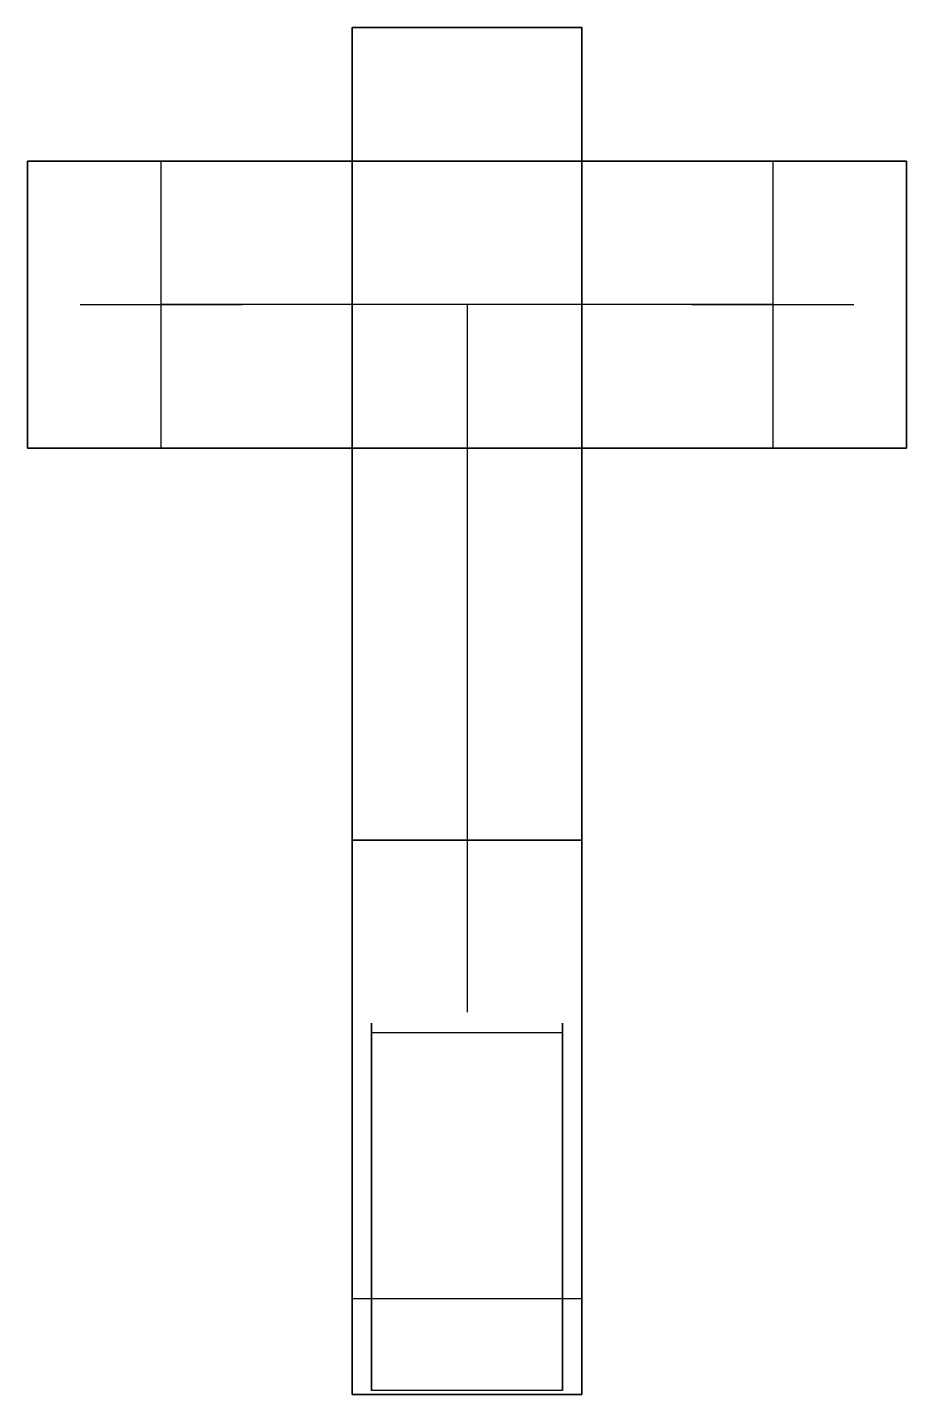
# Model space of a CAD drawing. Extents: x -23 to 23, y -57 to 14.5.
import ezdxf

# ---------------------------------------------------------------- set-up
doc = ezdxf.new("R2010")
doc.units = 0
doc.layers.get('0').update_dxf_attribs({"linetype": 'CONTINUOUS'})
doc.layers.add('CONTORNO', color=1, linetype='CONTINUOUS')
doc.layers.add('CORPO', color=253, linetype='CONTINUOUS')

msp = doc.modelspace()

# ---------------------------------------------------------------- linework, layer by layer
at = {"extrusion": (-1, 0, 6.12303e-17)}
for p, q in [((-20.24, 0, -2), (-11.76, 0, -2)), ((-16, 0), (-16, 0, -2)), ((0, 0), (0, -37)), ((11.76, 0, -2), (20.24, 0, -2)), ((16, 0), (16, 0, -2))]:
    msp.add_line(p, q, dxfattribs=at)
at = {"extrusion": (-6.12303e-17, 0, -1)}
msp.add_line((16, 0), (-16, 0), dxfattribs=at)
at = {"layer": 'CONTORNO', "linetype": 'BYBLOCK'}
msp.add_lwpolyline([(16, 7.5), (16, -7.5), (-16, -7.5), (-16, 7.5), (16, 7.5)], dxfattribs=at)
at = {"layer": 'CORPO'}
for points in [[(6, 14.5), (6, 14.5), (6, 14.5), (-6, 14.5)], [(6, 14.5, -15), (6, 14.5), (-6, 14.5), (-6, 14.5, -15)], [(6, 14.5), (6, 14.5), (6, 14.5), (-6, 14.5)], [(-6, 14.5, -15), (-6, 14.5), (-6, -20), (-6, -20, -15)], [(-6, -20, -15), (-6, -20, -15), (-6, 14.5, -15)], [(-6, -28, -15), (6, -28, -15), (6, 14.5, -15), (-6, 14.5, -15)], [(6, -20, -15), (6, -20), (6, 14.5), (6, 14.5, -15)], [(6, -20), (6, -20), (6, 14.5)], [(-23, -7.5, -2), (-23, -7.5), (-23, 7.5), (-23, 7.5, -2)], [(-23, -7.5), (-23, -7.5), (-23, 7.5)], [(-23, 7.5, -2), (-23, 7.5), (23, 7.5), (23, 7.5, -2)], [(-23, 7.5), (-23, 7.5), (-23, 7.5), (23, 7.5)], [(23, -7.5, -2), (-23, -7.5, -2), (-23, 7.5, -2), (23, 7.5, -2)], [(23, 7.5, -2), (23, 7.5), (23, -7.5), (23, -7.5, -2)], [(23, -7.5, -2), (23, -7.5, -2), (23, 7.5, -2)], [(23, -7.5), (-23, -7.5), (-23, -7.5, -2), (23, -7.5, -2)], [(23, -7.5, -2), (23, -7.5), (23, -7.5, -2)], [(-6, -20, -6.5), (-6, -20), (-6, -20, -6.5)], [(-6, -20, -15), (-6, -28, -15), (-6, -29.34, -6.894), (-6, -20)], [(6, -20, -15), (6, -28, -15), (6, -29.34, -6.894), (6, -20)], [(-6, -28, -15), (-6, -29.34, -6.894), (-6, -44.218, -6.894), (-6, -51.975, -15)], [(-6, -28, -15), (-6, -51.975, -15), (6, -51.975, -15), (6, -28, -15)], [(6, -44.218, -6.894), (6, -51.975, -15), (6, -28, -15), (6, -29.34, -6.894)], [(-5, -56.791, 6.26), (-5, -55.291, 3.88), (-5, -37.57, 11.22), (-5, -38.07, 11.8)], [(5, -56.791, 6.26), (5, -55.291, 3.88), (5, -37.57, 11.22), (5, -38.07, 11.8)], [(-5, -38.07, 11.8), (5, -38.07, 11.8), (5, -56.791, 6.26), (-5, -56.791, 6.26)], [(-6, -51.975, -15), (6, -51.975, -15), (6, -57, -10.478), (-6, -57, -10.478)], [(6, -57, -10.478), (6, -57, 6.904), (-6, -57, 6.904), (-6, -57, -10.478)]]:
    msp.add_3dface(points, dxfattribs=at)
at = {"layer": 'CORPO', "invisible_edges": 8}
for points in [[(-6, -51.975, -15), (-6, -57, -10.478), (-6, -50, -2.668), (-6, -44.218, -6.894)], [(6, -51.975, -15), (6, -57, -10.478), (6, -50, -2.668), (6, -44.218, -6.894)], [(-6, -57, 6.904), (-6, -57, -10.478), (-6, -50, -2.668), (-6, -50, 6.183)], [(6, -57, 6.904), (6, -57, -10.478), (6, -50, -2.668), (6, -50, 6.183)]]:
    msp.add_3dface(points, dxfattribs=at)

doc.saveas('drawing.dxf')
